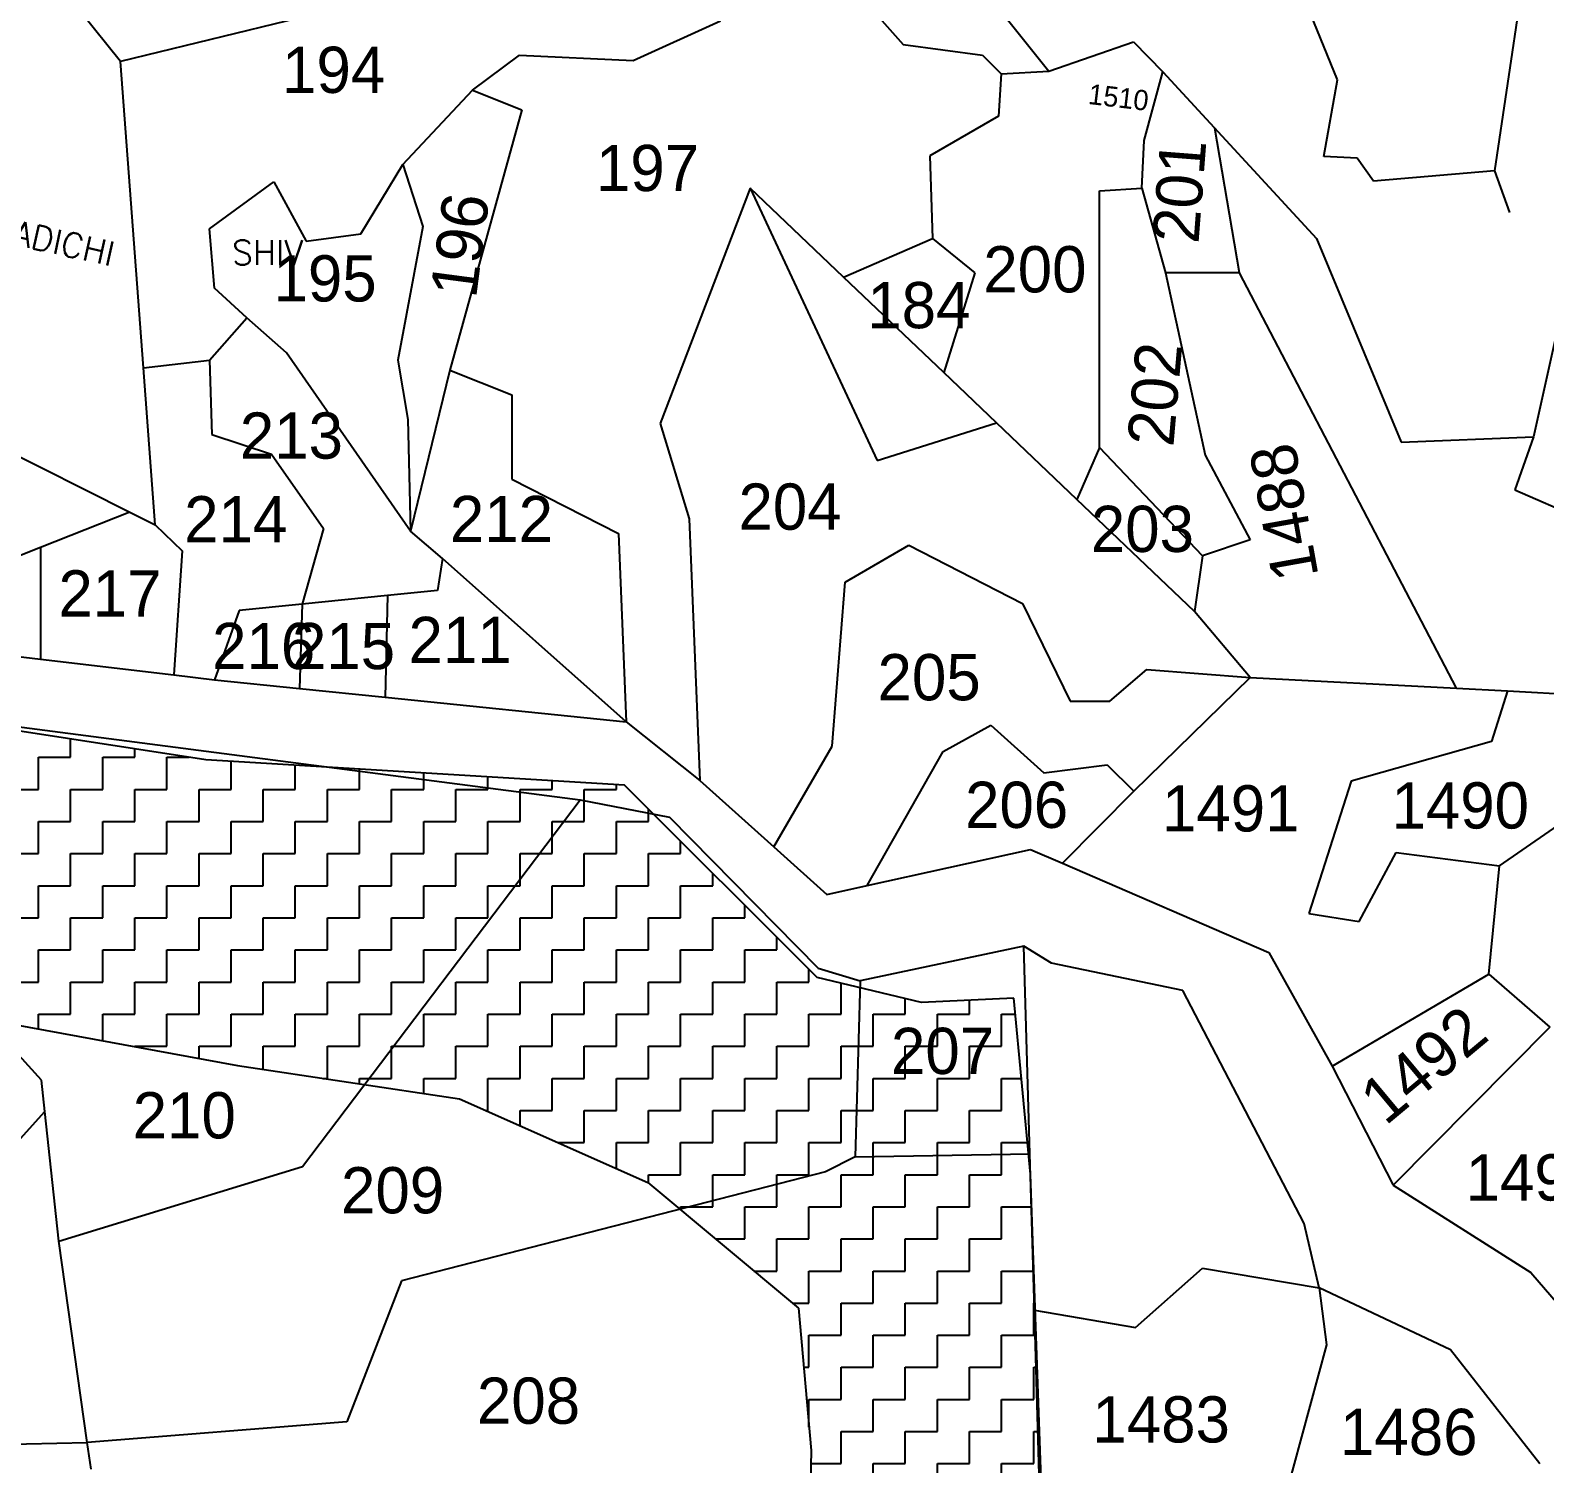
# Model space of a CAD drawing. Header units: metres. Extents: x 291362 to 296970, y 2012513 to 2016467.
# Drawn here: x 293212 to 293513, y 2013972.9 to 2014257.8 of the extents above; entities that cross this region are included whole.
import ezdxf
from ezdxf.enums import TextEntityAlignment as Align

# ---------------------------------------------------------------- set-up
doc = ezdxf.new("R2010")
doc.units = ezdxf.units.M
for name, color, linetype in [('POLY_HATCH', 12, 'Continuous'), ('POLY_PARCEL', 6, 'Continuous'), ('POLY_ROAD', 30, 'Continuous'), ('TEXT_MAPOUT', 7, 'Continuous'), ('TEXT_PARCEL', 7, 'Continuous')]:
    doc.layers.add(name, color=color, linetype=linetype)
doc.styles.get("Standard").update_dxf_attribs({"font": 'simplex.shx'})
doc.styles.add('TEXT_MAP', font='')
doc.styles.get('TEXT_MAP').set_extended_font_data('Kruti Dev 050')

msp = doc.modelspace()

# ---------------------------------------------------------------- linework, layer by layer
at = {"layer": 'POLY_HATCH'}
for p, q in [((293246.87, 2014112.79), (293166.17, 2014125.27)), ((293330.07, 2014107.8), (293246.87, 2014112.79)), ((293368.35, 2014069.56), (293330.07, 2014107.8)), ((293389.14, 2014064.57), (293368.35, 2014069.56)), ((293407.45, 2014065.4), (293389.14, 2014064.57)), ((293410.78, 2014030.47), (293407.45, 2014065.4)), ((293203.26, 2014061.19), (293253.18, 2014052.04)), ((293253.18, 2014052.04), (293297.27, 2014045.39)), ((293297.27, 2014045.39), (293334.71, 2014028.76)), ((293416.03, 2013879.41), (293410.78, 2014030.47)), ((293334.71, 2014028.76), (293364.67, 2014003.81)), ((293364.67, 2014003.81), (293367.16, 2013975.54)), ((293367.16, 2013975.54), (293366.33, 2013928.98))]:
    msp.add_line(p, q, dxfattribs=at)
at = {"layer": 'POLY_HATCH', "linetype": 'Continuous'}
for p, q in [((293219.97, 2014113.31), (293219.97, 2014116.95)), ((293232.73, 2014113.31), (293232.73, 2014114.98)), ((293213.59, 2014113.31), (293219.97, 2014113.31)), ((293213.59, 2014106.92), (293213.59, 2014113.31)), ((293226.35, 2014113.31), (293232.73, 2014113.31)), ((293226.35, 2014106.92), (293226.35, 2014113.31)), ((293239.12, 2014113.31), (293243.57, 2014113.31)), ((293239.12, 2014106.92), (293239.12, 2014113.31)), ((293251.88, 2014106.92), (293251.88, 2014112.49)), ((293264.64, 2014106.92), (293264.64, 2014111.73)), ((293277.41, 2014106.92), (293277.41, 2014110.96)), ((293290.17, 2014106.92), (293290.17, 2014110.2)), ((293302.93, 2014106.92), (293302.93, 2014109.43)), ((293315.7, 2014106.92), (293315.7, 2014108.67)), ((293207.21, 2014106.92), (293213.59, 2014106.92)), ((293219.97, 2014106.92), (293226.35, 2014106.92)), ((293219.97, 2014100.54), (293219.97, 2014106.92)), ((293232.73, 2014106.92), (293239.12, 2014106.92)), ((293232.73, 2014100.54), (293232.73, 2014106.92)), ((293245.5, 2014106.92), (293251.88, 2014106.92)), ((293245.5, 2014100.54), (293245.5, 2014106.92)), ((293258.26, 2014106.92), (293264.64, 2014106.92)), ((293258.26, 2014100.54), (293258.26, 2014106.92)), ((293271.02, 2014106.92), (293277.41, 2014106.92)), ((293271.02, 2014100.54), (293271.02, 2014106.92)), ((293283.79, 2014106.92), (293290.17, 2014106.92)), ((293283.79, 2014100.54), (293283.79, 2014106.92)), ((293296.55, 2014106.92), (293302.93, 2014106.92)), ((293296.55, 2014100.54), (293296.55, 2014106.92)), ((293309.32, 2014106.92), (293315.7, 2014106.92)), ((293309.32, 2014100.54), (293309.32, 2014106.92)), ((293322.08, 2014106.92), (293328.46, 2014106.92)), ((293322.08, 2014100.54), (293322.08, 2014106.92)), ((293328.46, 2014106.92), (293328.46, 2014107.9)), ((293334.84, 2014100.54), (293334.84, 2014103.04)), ((293213.59, 2014100.54), (293219.97, 2014100.54)), ((293213.59, 2014094.16), (293213.59, 2014100.54)), ((293226.35, 2014100.54), (293232.73, 2014100.54)), ((293226.35, 2014094.16), (293226.35, 2014100.54)), ((293239.12, 2014100.54), (293245.5, 2014100.54)), ((293239.12, 2014094.16), (293239.12, 2014100.54)), ((293251.88, 2014100.54), (293258.26, 2014100.54)), ((293251.88, 2014094.16), (293251.88, 2014100.54)), ((293264.64, 2014100.54), (293271.02, 2014100.54)), ((293264.64, 2014094.16), (293264.64, 2014100.54)), ((293277.41, 2014100.54), (293283.79, 2014100.54)), ((293277.41, 2014094.16), (293277.41, 2014100.54)), ((293290.17, 2014100.54), (293296.55, 2014100.54)), ((293290.17, 2014094.16), (293290.17, 2014100.54)), ((293302.93, 2014100.54), (293309.32, 2014100.54)), ((293302.93, 2014094.16), (293302.93, 2014100.54)), ((293315.7, 2014100.54), (293322.08, 2014100.54)), ((293315.7, 2014094.16), (293315.7, 2014100.54)), ((293328.46, 2014100.54), (293334.84, 2014100.54)), ((293328.46, 2014094.16), (293328.46, 2014100.54)), ((293341.23, 2014094.16), (293341.23, 2014096.66)), ((293207.21, 2014094.16), (293213.59, 2014094.16)), ((293219.97, 2014094.16), (293226.35, 2014094.16)), ((293219.97, 2014087.78), (293219.97, 2014094.16)), ((293232.73, 2014094.16), (293239.12, 2014094.16)), ((293232.73, 2014087.78), (293232.73, 2014094.16)), ((293245.5, 2014094.16), (293251.88, 2014094.16)), ((293245.5, 2014087.78), (293245.5, 2014094.16)), ((293258.26, 2014094.16), (293264.64, 2014094.16)), ((293258.26, 2014087.78), (293258.26, 2014094.16)), ((293271.02, 2014094.16), (293277.41, 2014094.16)), ((293271.02, 2014087.78), (293271.02, 2014094.16)), ((293283.79, 2014094.16), (293290.17, 2014094.16)), ((293283.79, 2014087.78), (293283.79, 2014094.16)), ((293296.55, 2014094.16), (293302.93, 2014094.16)), ((293296.55, 2014087.78), (293296.55, 2014094.16)), ((293309.32, 2014094.16), (293315.7, 2014094.16)), ((293309.32, 2014087.78), (293309.32, 2014094.16)), ((293322.08, 2014094.16), (293328.46, 2014094.16)), ((293322.08, 2014087.78), (293322.08, 2014094.16)), ((293334.84, 2014094.16), (293341.23, 2014094.16)), ((293334.84, 2014087.78), (293334.84, 2014094.16)), ((293213.59, 2014087.78), (293219.97, 2014087.78)), ((293213.59, 2014081.4), (293213.59, 2014087.78)), ((293226.35, 2014087.78), (293232.73, 2014087.78)), ((293226.35, 2014081.4), (293226.35, 2014087.78)), ((293239.12, 2014087.78), (293245.5, 2014087.78)), ((293239.12, 2014081.4), (293239.12, 2014087.78)), ((293251.88, 2014087.78), (293258.26, 2014087.78)), ((293251.88, 2014081.4), (293251.88, 2014087.78)), ((293264.64, 2014087.78), (293271.02, 2014087.78)), ((293264.64, 2014081.4), (293264.64, 2014087.78)), ((293277.41, 2014087.78), (293283.79, 2014087.78)), ((293277.41, 2014081.4), (293277.41, 2014087.78)), ((293290.17, 2014087.78), (293296.55, 2014087.78)), ((293290.17, 2014081.4), (293290.17, 2014087.78)), ((293302.93, 2014087.78), (293309.32, 2014087.78)), ((293302.93, 2014081.4), (293302.93, 2014087.78)), ((293315.7, 2014087.78), (293322.08, 2014087.78)), ((293315.7, 2014081.4), (293315.7, 2014087.78)), ((293328.46, 2014087.78), (293334.84, 2014087.78)), ((293328.46, 2014081.4), (293328.46, 2014087.78)), ((293341.23, 2014087.78), (293347.61, 2014087.78)), ((293341.23, 2014081.4), (293341.23, 2014087.78)), ((293347.61, 2014087.78), (293347.61, 2014090.28)), ((293353.99, 2014081.4), (293353.99, 2014083.9)), ((293207.21, 2014081.4), (293213.59, 2014081.4)), ((293219.97, 2014081.4), (293226.35, 2014081.4)), ((293219.97, 2014075.01), (293219.97, 2014081.4)), ((293232.73, 2014081.4), (293239.12, 2014081.4)), ((293232.73, 2014075.01), (293232.73, 2014081.4)), ((293245.5, 2014081.4), (293251.88, 2014081.4)), ((293245.5, 2014075.01), (293245.5, 2014081.4)), ((293258.26, 2014081.4), (293264.64, 2014081.4)), ((293258.26, 2014075.01), (293258.26, 2014081.4)), ((293271.02, 2014081.4), (293277.41, 2014081.4)), ((293271.02, 2014075.01), (293271.02, 2014081.4)), ((293283.79, 2014081.4), (293290.17, 2014081.4)), ((293283.79, 2014075.01), (293283.79, 2014081.4)), ((293296.55, 2014081.4), (293302.93, 2014081.4)), ((293296.55, 2014075.01), (293296.55, 2014081.4)), ((293309.32, 2014081.4), (293315.7, 2014081.4)), ((293309.32, 2014075.01), (293309.32, 2014081.4)), ((293322.08, 2014081.4), (293328.46, 2014081.4)), ((293322.08, 2014075.01), (293322.08, 2014081.4)), ((293334.84, 2014081.4), (293341.23, 2014081.4)), ((293334.84, 2014075.01), (293334.84, 2014081.4)), ((293347.61, 2014081.4), (293353.99, 2014081.4)), ((293347.61, 2014075.01), (293347.61, 2014081.4)), ((293360.37, 2014075.01), (293360.37, 2014077.52)), ((293213.59, 2014075.01), (293219.97, 2014075.01)), ((293213.59, 2014068.63), (293213.59, 2014075.01)), ((293226.35, 2014075.01), (293232.73, 2014075.01)), ((293226.35, 2014068.63), (293226.35, 2014075.01)), ((293239.12, 2014075.01), (293245.5, 2014075.01)), ((293239.12, 2014068.63), (293239.12, 2014075.01)), ((293251.88, 2014075.01), (293258.26, 2014075.01)), ((293251.88, 2014068.63), (293251.88, 2014075.01)), ((293264.64, 2014075.01), (293271.02, 2014075.01)), ((293264.64, 2014068.63), (293264.64, 2014075.01)), ((293277.41, 2014075.01), (293283.79, 2014075.01)), ((293277.41, 2014068.63), (293277.41, 2014075.01)), ((293290.17, 2014075.01), (293296.55, 2014075.01)), ((293290.17, 2014068.63), (293290.17, 2014075.01)), ((293302.93, 2014075.01), (293309.32, 2014075.01)), ((293302.93, 2014068.63), (293302.93, 2014075.01)), ((293315.7, 2014075.01), (293322.08, 2014075.01)), ((293315.7, 2014068.63), (293315.7, 2014075.01)), ((293328.46, 2014075.01), (293334.84, 2014075.01)), ((293328.46, 2014068.63), (293328.46, 2014075.01)), ((293341.23, 2014075.01), (293347.61, 2014075.01)), ((293341.23, 2014068.63), (293341.23, 2014075.01)), ((293353.99, 2014075.01), (293360.37, 2014075.01)), ((293353.99, 2014068.63), (293353.99, 2014075.01)), ((293366.75, 2014068.63), (293366.75, 2014071.15)), ((293207.21, 2014068.63), (293213.59, 2014068.63)), ((293219.97, 2014068.63), (293226.35, 2014068.63)), ((293219.97, 2014062.25), (293219.97, 2014068.63)), ((293232.73, 2014068.63), (293239.12, 2014068.63)), ((293232.73, 2014062.25), (293232.73, 2014068.63)), ((293245.5, 2014068.63), (293251.88, 2014068.63)), ((293245.5, 2014062.25), (293245.5, 2014068.63)), ((293258.26, 2014068.63), (293264.64, 2014068.63)), ((293258.26, 2014062.25), (293258.26, 2014068.63)), ((293271.02, 2014068.63), (293277.41, 2014068.63)), ((293271.02, 2014062.25), (293271.02, 2014068.63)), ((293283.79, 2014068.63), (293290.17, 2014068.63)), ((293283.79, 2014062.25), (293283.79, 2014068.63)), ((293296.55, 2014068.63), (293302.93, 2014068.63)), ((293296.55, 2014062.25), (293296.55, 2014068.63)), ((293309.32, 2014068.63), (293315.7, 2014068.63)), ((293309.32, 2014062.25), (293309.32, 2014068.63)), ((293322.08, 2014068.63), (293328.46, 2014068.63)), ((293322.08, 2014062.25), (293322.08, 2014068.63)), ((293334.84, 2014068.63), (293341.23, 2014068.63)), ((293334.84, 2014062.25), (293334.84, 2014068.63)), ((293347.61, 2014068.63), (293353.99, 2014068.63)), ((293347.61, 2014062.25), (293347.61, 2014068.63)), ((293360.37, 2014068.63), (293366.75, 2014068.63)), ((293360.37, 2014062.25), (293360.37, 2014068.63)), ((293373.14, 2014063.31), (293373.14, 2014068.41)), ((293385.9, 2014062.25), (293385.9, 2014065.34)), ((293398.66, 2014062.25), (293398.66, 2014065)), ((293213.59, 2014062.25), (293219.97, 2014062.25)), ((293213.59, 2014059.29), (293213.59, 2014062.25)), ((293226.35, 2014062.25), (293232.73, 2014062.25)), ((293226.35, 2014056.95), (293226.35, 2014062.25)), ((293239.12, 2014062.25), (293245.5, 2014062.25)), ((293239.12, 2014055.87), (293239.12, 2014062.25)), ((293251.88, 2014062.25), (293258.26, 2014062.25)), ((293251.88, 2014055.87), (293251.88, 2014062.25)), ((293264.64, 2014062.25), (293271.02, 2014062.25)), ((293264.64, 2014055.87), (293264.64, 2014062.25)), ((293277.41, 2014062.25), (293283.79, 2014062.25)), ((293277.41, 2014055.87), (293277.41, 2014062.25)), ((293290.17, 2014062.25), (293296.55, 2014062.25)), ((293290.17, 2014055.87), (293290.17, 2014062.25)), ((293302.93, 2014062.25), (293309.32, 2014062.25)), ((293302.93, 2014055.87), (293302.93, 2014062.25)), ((293315.7, 2014062.25), (293322.08, 2014062.25)), ((293315.7, 2014055.87), (293315.7, 2014062.25)), ((293328.46, 2014062.25), (293334.84, 2014062.25)), ((293328.46, 2014055.87), (293328.46, 2014062.25)), ((293341.23, 2014062.25), (293347.61, 2014062.25)), ((293341.23, 2014055.87), (293341.23, 2014062.25)), ((293353.99, 2014062.25), (293360.37, 2014062.25)), ((293353.99, 2014055.87), (293353.99, 2014062.25)), ((293366.75, 2014062.25), (293371.09, 2014062.25)), ((293366.75, 2014060.01), (293366.75, 2014062.25)), ((293371.09, 2014062.25), (293373.14, 2014062.25)), ((293373.14, 2014062.25), (293373.14, 2014063.31)), ((293379.52, 2014062.25), (293385.9, 2014062.25)), ((293379.52, 2014055.87), (293379.52, 2014062.25)), ((293392.28, 2014062.25), (293398.66, 2014062.25)), ((293392.28, 2014055.87), (293392.28, 2014062.25)), ((293405.05, 2014062.25), (293407.75, 2014062.25)), ((293405.05, 2014055.87), (293405.05, 2014062.25)), ((293366.75, 2014055.87), (293366.75, 2014060.01)), ((293232.73, 2014055.87), (293239.12, 2014055.87)), ((293232.73, 2014055.78), (293232.73, 2014055.87)), ((293245.5, 2014055.87), (293251.88, 2014055.87)), ((293245.5, 2014053.45), (293245.5, 2014055.87)), ((293258.26, 2014055.87), (293264.64, 2014055.87)), ((293258.26, 2014051.27), (293258.26, 2014055.87)), ((293271.02, 2014055.87), (293277.41, 2014055.87)), ((293271.02, 2014049.49), (293271.02, 2014055.87)), ((293283.79, 2014055.87), (293290.17, 2014055.87)), ((293283.79, 2014049.49), (293283.79, 2014055.87)), ((293296.55, 2014055.87), (293302.93, 2014055.87)), ((293296.55, 2014049.49), (293296.55, 2014055.87)), ((293309.32, 2014055.87), (293315.7, 2014055.87)), ((293309.32, 2014049.49), (293309.32, 2014055.87)), ((293322.08, 2014055.87), (293328.46, 2014055.87)), ((293322.08, 2014049.49), (293322.08, 2014055.87)), ((293334.84, 2014055.87), (293341.23, 2014055.87)), ((293334.84, 2014049.49), (293334.84, 2014055.87)), ((293347.61, 2014055.87), (293353.99, 2014055.87)), ((293347.61, 2014050.1), (293347.61, 2014055.87)), ((293360.37, 2014055.87), (293366.75, 2014055.87)), ((293360.37, 2014049.49), (293360.37, 2014055.87)), ((293373.14, 2014055.87), (293379.52, 2014055.87)), ((293373.14, 2014049.49), (293373.14, 2014055.87)), ((293385.9, 2014055.87), (293392.28, 2014055.87)), ((293385.9, 2014049.49), (293385.9, 2014055.87)), ((293398.66, 2014055.87), (293405.05, 2014055.87)), ((293398.66, 2014049.49), (293398.66, 2014055.87)), ((293270.1, 2014049.49), (293271.02, 2014049.49)), ((293277.41, 2014049.49), (293283.79, 2014049.49)), ((293277.41, 2014048.38), (293277.41, 2014049.49)), ((293290.17, 2014049.49), (293296.55, 2014049.49)), ((293290.17, 2014046.46), (293290.17, 2014049.49)), ((293302.93, 2014049.49), (293309.32, 2014049.49)), ((293302.93, 2014043.1), (293302.93, 2014049.49)), ((293315.7, 2014049.49), (293322.08, 2014049.49)), ((293315.7, 2014043.1), (293315.7, 2014049.49)), ((293328.46, 2014049.49), (293334.84, 2014049.49)), ((293328.46, 2014043.1), (293328.46, 2014049.49)), ((293341.23, 2014049.49), (293346.43, 2014049.49)), ((293341.23, 2014046.79), (293341.23, 2014049.49)), ((293346.43, 2014049.49), (293347.61, 2014049.49)), ((293347.61, 2014049.49), (293347.61, 2014050.1)), ((293353.99, 2014049.49), (293360.37, 2014049.49)), ((293353.99, 2014043.1), (293353.99, 2014049.49)), ((293366.75, 2014049.49), (293373.14, 2014049.49)), ((293366.75, 2014043.1), (293366.75, 2014049.49)), ((293379.52, 2014049.49), (293385.9, 2014049.49)), ((293379.52, 2014043.1), (293379.52, 2014049.49)), ((293392.28, 2014049.49), (293398.66, 2014049.49)), ((293392.28, 2014043.1), (293392.28, 2014049.49)), ((293405.05, 2014049.49), (293408.97, 2014049.49)), ((293405.05, 2014043.1), (293405.05, 2014049.49)), ((293341.23, 2014043.1), (293341.23, 2014046.79)), ((293302.41, 2014043.1), (293302.93, 2014043.1)), ((293309.32, 2014043.1), (293315.7, 2014043.1)), ((293309.32, 2014040.04), (293309.32, 2014043.1)), ((293322.08, 2014043.1), (293328.46, 2014043.1)), ((293322.08, 2014036.88), (293322.08, 2014043.1)), ((293334.84, 2014043.1), (293341.23, 2014043.1)), ((293334.84, 2014036.72), (293334.84, 2014043.1)), ((293347.61, 2014043.1), (293353.99, 2014043.1)), ((293347.61, 2014036.72), (293347.61, 2014043.1)), ((293360.37, 2014043.1), (293366.75, 2014043.1)), ((293360.37, 2014036.72), (293360.37, 2014043.1)), ((293373.14, 2014043.1), (293379.52, 2014043.1)), ((293373.14, 2014036.72), (293373.14, 2014043.1)), ((293385.9, 2014043.1), (293392.28, 2014043.1)), ((293385.9, 2014036.72), (293385.9, 2014043.1)), ((293398.66, 2014043.1), (293405.05, 2014043.1)), ((293398.66, 2014036.72), (293398.66, 2014043.1)), ((293316.78, 2014036.72), (293321.77, 2014036.72)), ((293321.77, 2014036.72), (293322.08, 2014036.72)), ((293322.08, 2014036.72), (293322.08, 2014036.88)), ((293328.46, 2014036.72), (293334.84, 2014036.72)), ((293328.46, 2014031.53), (293328.46, 2014036.72)), ((293341.23, 2014036.72), (293347.61, 2014036.72)), ((293341.23, 2014030.34), (293341.23, 2014036.72)), ((293353.99, 2014036.72), (293360.37, 2014036.72)), ((293353.99, 2014030.34), (293353.99, 2014036.72)), ((293366.75, 2014036.72), (293373.14, 2014036.72)), ((293366.75, 2014030.34), (293366.75, 2014036.72)), ((293379.52, 2014036.72), (293385.9, 2014036.72)), ((293379.52, 2014030.34), (293379.52, 2014036.72)), ((293392.28, 2014036.72), (293398.66, 2014036.72)), ((293392.28, 2014030.34), (293392.28, 2014036.72)), ((293405.05, 2014036.72), (293410.18, 2014036.72)), ((293405.05, 2014030.34), (293405.05, 2014036.72)), ((293334.84, 2014030.34), (293341.23, 2014030.34)), ((293334.84, 2014028.65), (293334.84, 2014030.34)), ((293347.61, 2014030.34), (293353.99, 2014030.34)), ((293347.61, 2014023.96), (293347.61, 2014030.34)), ((293360.37, 2014030.34), (293366.75, 2014030.34)), ((293360.37, 2014023.96), (293360.37, 2014030.34)), ((293373.14, 2014030.34), (293379.52, 2014030.34)), ((293373.14, 2014023.96), (293373.14, 2014030.34)), ((293385.9, 2014030.34), (293392.28, 2014030.34)), ((293385.9, 2014023.96), (293385.9, 2014030.34)), ((293398.66, 2014030.34), (293405.05, 2014030.34)), ((293398.66, 2014023.96), (293398.66, 2014030.34)), ((293341.23, 2014023.96), (293347.61, 2014023.96)), ((293341.23, 2014023.33), (293341.23, 2014023.96)), ((293353.99, 2014023.96), (293360.37, 2014023.96)), ((293353.99, 2014017.58), (293353.99, 2014023.96)), ((293366.75, 2014023.96), (293373.14, 2014023.96)), ((293366.75, 2014017.58), (293366.75, 2014023.96)), ((293379.52, 2014023.96), (293385.9, 2014023.96)), ((293379.52, 2014017.58), (293379.52, 2014023.96)), ((293392.28, 2014023.96), (293398.66, 2014023.96)), ((293392.28, 2014017.58), (293392.28, 2014023.96)), ((293405.05, 2014023.96), (293411, 2014023.96)), ((293405.05, 2014017.58), (293405.05, 2014023.96)), ((293348.14, 2014017.58), (293353.99, 2014017.58)), ((293360.37, 2014017.58), (293366.75, 2014017.58)), ((293360.37, 2014011.19), (293360.37, 2014017.58)), ((293373.14, 2014017.58), (293379.52, 2014017.58)), ((293373.14, 2014011.19), (293373.14, 2014017.58)), ((293385.9, 2014017.58), (293392.28, 2014017.58)), ((293385.9, 2014011.19), (293385.9, 2014017.58)), ((293398.66, 2014017.58), (293405.05, 2014017.58)), ((293398.66, 2014011.19), (293398.66, 2014017.58)), ((293355.8, 2014011.19), (293360.37, 2014011.19)), ((293366.75, 2014011.19), (293373.14, 2014011.19)), ((293366.75, 2014004.81), (293366.75, 2014011.19)), ((293379.52, 2014011.19), (293385.9, 2014011.19)), ((293379.52, 2014004.81), (293379.52, 2014011.19)), ((293392.28, 2014011.19), (293398.66, 2014011.19)), ((293392.28, 2014004.81), (293392.28, 2014011.19)), ((293405.05, 2014011.19), (293411.43, 2014011.19)), ((293405.05, 2014004.81), (293405.05, 2014011.19)), ((293411.43, 2014011.19), (293411.43, 2014011.77)), ((293363.46, 2014004.81), (293366.75, 2014004.81)), ((293373.14, 2014004.81), (293379.52, 2014004.81)), ((293373.14, 2013998.43), (293373.14, 2014004.81)), ((293385.9, 2014004.81), (293392.28, 2014004.81)), ((293385.9, 2013998.43), (293385.9, 2014004.81)), ((293398.66, 2014004.81), (293405.05, 2014004.81)), ((293398.66, 2013998.43), (293398.66, 2014004.81)), ((293411.43, 2014004.81), (293411.67, 2014004.81)), ((293411.43, 2013998.43), (293411.43, 2014004.81)), ((293366.75, 2013998.43), (293373.14, 2013998.43)), ((293366.75, 2013992.05), (293366.75, 2013998.43)), ((293379.52, 2013998.43), (293385.9, 2013998.43)), ((293379.52, 2013992.05), (293379.52, 2013998.43)), ((293392.28, 2013998.43), (293398.66, 2013998.43)), ((293392.28, 2013992.05), (293392.28, 2013998.43)), ((293405.05, 2013998.43), (293411.43, 2013998.43)), ((293405.05, 2013992.05), (293405.05, 2013998.43)), ((293365.7, 2013992.05), (293366.75, 2013992.05)), ((293373.14, 2013992.05), (293379.52, 2013992.05)), ((293373.14, 2013985.67), (293373.14, 2013992.05)), ((293385.9, 2013992.05), (293392.28, 2013992.05)), ((293385.9, 2013985.67), (293385.9, 2013992.05)), ((293398.66, 2013992.05), (293405.05, 2013992.05)), ((293398.66, 2013985.67), (293398.66, 2013992.05)), ((293411.43, 2013992.05), (293412.11, 2013992.05)), ((293411.43, 2013985.67), (293411.43, 2013992.05)), ((293366.75, 2013985.67), (293373.14, 2013985.67)), ((293366.75, 2013980.17), (293366.75, 2013985.67)), ((293379.52, 2013985.67), (293385.9, 2013985.67)), ((293379.52, 2013979.28), (293379.52, 2013985.67)), ((293392.28, 2013985.67), (293398.66, 2013985.67)), ((293392.28, 2013979.28), (293392.28, 2013985.67)), ((293405.05, 2013985.67), (293411.43, 2013985.67)), ((293405.05, 2013979.28), (293405.05, 2013985.67)), ((293373.14, 2013979.28), (293379.52, 2013979.28)), ((293373.14, 2013972.9), (293373.14, 2013979.28)), ((293385.9, 2013979.28), (293392.28, 2013979.28)), ((293385.9, 2013972.9), (293385.9, 2013979.28)), ((293398.66, 2013979.28), (293405.05, 2013979.28)), ((293398.66, 2013972.9), (293398.66, 2013979.28)), ((293411.43, 2013979.28), (293412.56, 2013979.28)), ((293411.43, 2013972.9), (293411.43, 2013979.28)), ((293367.12, 2013972.9), (293373.14, 2013972.9)), ((293379.52, 2013972.9), (293385.9, 2013972.9)), ((293379.52, 2013966.52), (293379.52, 2013972.9)), ((293392.28, 2013972.9), (293398.66, 2013972.9)), ((293392.28, 2013966.52), (293392.28, 2013972.9)), ((293405.05, 2013972.9), (293411.43, 2013972.9)), ((293405.05, 2013966.52), (293405.05, 2013972.9))]:
    msp.add_line(p, q, dxfattribs=at)
at = {"layer": 'POLY_PARCEL'}
for p, q in [((293342.73, 2014279.19), (293229.88, 2014251.61)), ((293395.49, 2014273.39), (293414.43, 2014249.73)), ((293372.87, 2014269.18), (293385.49, 2014254.98)), ((293471.8, 2014247.98), (293463.18, 2014269.28)), ((293508.67, 2014268.08), (293503.05, 2014229.91)), ((293229.88, 2014251.61), (293221.99, 2014261.46)), ((293331.83, 2014251.83), (293349.19, 2014259.72)), ((293385.49, 2014254.98), (293401.27, 2014252.88)), ((293414.43, 2014249.73), (293431.26, 2014255.51)), ((293431.26, 2014255.51), (293437.09, 2014249.57)), ((293234.44, 2014190.73), (293229.88, 2014251.61)), ((293299.83, 2014245.95), (293309.21, 2014252.88)), ((293309.21, 2014252.88), (293331.83, 2014251.83)), ((293401.27, 2014252.88), (293404.96, 2014249.2)), ((293404.96, 2014249.2), (293404.43, 2014240.79)), ((293404.96, 2014249.2), (293414.43, 2014249.73)), ((293433.41, 2014235.9), (293437.09, 2014249.57)), ((293437.09, 2014249.57), (293467.61, 2014216.45)), ((293469.11, 2014232.76), (293471.8, 2014247.98)), ((293286.03, 2014231.18), (293299.83, 2014245.95)), ((293299.83, 2014245.95), (293309.69, 2014242.01)), ((293309.69, 2014242.01), (293295.39, 2014190.3)), ((293404.43, 2014240.79), (293390.75, 2014232.9)), ((293452.35, 2014209.61), (293447.43, 2014238.35)), ((293432.89, 2014226.44), (293433.41, 2014235.9)), ((293390.75, 2014232.9), (293391.33, 2014216.45)), ((293475.73, 2014232.42), (293469.11, 2014232.76)), ((293478.96, 2014227.82), (293475.73, 2014232.42)), ((293277.65, 2014217.39), (293286.03, 2014231.18)), ((293286.03, 2014231.18), (293289.97, 2014218.86)), ((293503.05, 2014229.91), (293478.96, 2014227.82)), ((293503.05, 2014229.91), (293505.97, 2014221.61)), ((293247.59, 2014218.37), (293260.4, 2014227.73)), ((293260.4, 2014227.73), (293266.81, 2014215.91)), ((293355.03, 2014226.44), (293337.14, 2014179.65)), ((293355.03, 2014226.44), (293380.28, 2014172.29)), ((293373.63, 2014208.73), (293355.03, 2014226.44)), ((293424.47, 2014225.91), (293432.89, 2014226.44)), ((293432.89, 2014226.44), (293437.62, 2014209.61)), ((293424.47, 2014174.91), (293424.47, 2014225.91)), ((293248.58, 2014206.55), (293247.59, 2014218.37)), ((293266.81, 2014215.91), (293277.65, 2014217.39)), ((293289.97, 2014218.86), (293285.04, 2014192.27)), ((293520.21, 2014219.6), (293510.74, 2014177.02)), ((293373.63, 2014208.73), (293391.33, 2014216.45)), ((293391.33, 2014216.45), (293399.74, 2014209.61)), ((293467.61, 2014216.45), (293484.44, 2014175.97)), ((293393.54, 2014189.78), (293373.63, 2014208.73)), ((293399.74, 2014209.61), (293393.54, 2014189.78)), ((293452.35, 2014209.61), (293437.62, 2014209.61)), ((293437.62, 2014209.61), (293445.51, 2014173.34)), ((293495.49, 2014127.07), (293452.35, 2014209.61)), ((293254.98, 2014200.64), (293248.58, 2014206.55)), ((293247.59, 2014192.27), (293254.98, 2014200.64)), ((293262.87, 2014193.74), (293254.98, 2014200.64)), ((293165.32, 2014195.46), (293231.73, 2014162.04)), ((293287.51, 2014158.28), (293262.87, 2014193.74)), ((293234.44, 2014190.73), (293247.59, 2014192.27)), ((293236.78, 2014159.5), (293234.44, 2014190.73)), ((293247.59, 2014192.27), (293248.08, 2014177.49)), ((293285.04, 2014192.27), (293287.02, 2014180.45)), ((293295.39, 2014190.3), (293287.51, 2014158.28)), ((293295.39, 2014190.3), (293307.71, 2014185.37)), ((293404.05, 2014179.78), (293393.54, 2014189.78)), ((293307.71, 2014185.37), (293307.71, 2014168.62)), ((293287.02, 2014180.45), (293287.51, 2014158.28)), ((293337.14, 2014179.65), (293342.93, 2014160.72)), ((293380.28, 2014172.29), (293404.05, 2014179.78)), ((293420.01, 2014164.58), (293404.05, 2014179.78)), ((293248.08, 2014177.49), (293259.91, 2014173.55)), ((293424.47, 2014174.91), (293420.01, 2014164.58)), ((293444.99, 2014153.36), (293424.47, 2014174.91)), ((293484.44, 2014175.97), (293510.74, 2014177.02)), ((293510.74, 2014177.02), (293507.06, 2014166.5)), ((293259.91, 2014173.55), (293270.26, 2014158.77)), ((293445.51, 2014173.34), (293454.45, 2014156.51)), ((293307.71, 2014168.62), (293328.91, 2014157.79)), ((293507.06, 2014166.5), (293528.63, 2014157.04)), ((293443.41, 2014142.32), (293420.01, 2014164.58)), ((293231.73, 2014162.04), (293214, 2014155.03)), ((293231.73, 2014162.04), (293236.78, 2014159.5)), ((293342.93, 2014160.72), (293345.03, 2014108.67)), ((293236.78, 2014159.5), (293242.17, 2014154.34)), ((293270.26, 2014158.77), (293266, 2014143.77)), ((293293.92, 2014152.86), (293287.51, 2014158.28)), ((293328.91, 2014157.79), (293330.38, 2014120.35)), ((293214, 2014155.03), (293170.69, 2014137.91)), ((293214, 2014155.03), (293213.98, 2014132.81)), ((293242.17, 2014154.34), (293240.51, 2014129.68)), ((293373.97, 2014148.1), (293386.59, 2014155.46)), ((293386.59, 2014155.46), (293409.21, 2014143.89)), ((293454.45, 2014156.51), (293444.99, 2014153.36)), ((293293.92, 2014152.86), (293292.93, 2014146.46)), ((293330.38, 2014120.35), (293293.92, 2014152.86)), ((293444.99, 2014153.36), (293443.41, 2014142.32)), ((293371.34, 2014115.5), (293373.97, 2014148.1)), ((293282.98, 2014145.46), (293266, 2014143.77)), ((293282.98, 2014145.46), (293282.48, 2014125.26)), ((293292.93, 2014146.46), (293282.98, 2014145.46)), ((293253.5, 2014142.52), (293248.58, 2014128.73)), ((293266, 2014143.77), (293253.5, 2014142.52)), ((293266, 2014143.77), (293265.45, 2014127)), ((293409.21, 2014143.89), (293418.68, 2014124.44)), ((293454.45, 2014129.17), (293443.41, 2014142.32)), ((293170.69, 2014137.91), (293213.98, 2014132.81)), ((293213.98, 2014132.81), (293240.51, 2014129.68)), ((293240.51, 2014129.68), (293248.58, 2014128.73)), ((293426.57, 2014124.44), (293433.94, 2014130.75)), ((293433.94, 2014130.75), (293454.45, 2014129.17)), ((293248.58, 2014128.73), (293265.45, 2014127)), ((293265.45, 2014127), (293282.48, 2014125.26)), ((293431.31, 2014106.57), (293454.45, 2014129.17)), ((293454.45, 2014129.17), (293495.49, 2014127.07)), ((293495.49, 2014127.07), (293505.63, 2014126.51)), ((293418.68, 2014124.44), (293426.57, 2014124.44)), ((293505.63, 2014126.51), (293502.41, 2014116.45)), ((293505.63, 2014126.51), (293521.98, 2014125.62)), ((293393.43, 2014114.45), (293402.9, 2014119.71)), ((293402.9, 2014119.71), (293413.42, 2014110.25)), ((293359.74, 2014095.5), (293371.34, 2014115.5)), ((293502.41, 2014116.45), (293474.53, 2014108.56)), ((293378.31, 2014087.83), (293393.43, 2014114.45)), ((293413.42, 2014110.25), (293426.05, 2014111.82)), ((293426.05, 2014111.82), (293431.31, 2014106.57)), ((293474.53, 2014108.56), (293466.11, 2014082.28)), ((293431.31, 2014106.57), (293417.13, 2014092.26)), ((293266.09, 2014031.97), (293321.29, 2014104.87)), ((293503.99, 2014091.74), (293519.25, 2014102.26)), ((293476.11, 2014080.7), (293483.47, 2014094.37)), ((293483.47, 2014094.37), (293503.99, 2014091.74)), ((293501.89, 2014070.18), (293503.99, 2014091.74)), ((293214.18, 2014049.16), (293183.13, 2014083.15)), ((293466.11, 2014082.28), (293476.11, 2014080.7)), ((293410.66, 2014034.46), (293409.45, 2014075.75)), ((293470.76, 2014051.89), (293501.89, 2014070.18)), ((293501.89, 2014070.18), (293513.99, 2014059.67)), ((293376.93, 2014068.86), (293375.94, 2014033.89)), ((293513.99, 2014059.67), (293482.86, 2014028.23)), ((293214.85, 2014042.92), (293214.18, 2014049.16)), ((293191.27, 2014016.77), (293214.85, 2014042.92)), ((293217.63, 2014017.15), (293214.85, 2014042.92)), ((293375.94, 2014033.89), (293370.03, 2014030.93)), ((293375.94, 2014033.89), (293410.66, 2014034.46)), ((293411.56, 2014003.41), (293410.66, 2014034.46)), ((293217.63, 2014017.15), (293266.09, 2014031.97)), ((293370.03, 2014030.93), (293285.75, 2014009.26)), ((293223.28, 2013977.13), (293217.63, 2014017.15)), ((293285.75, 2014009.26), (293274.91, 2013981.19)), ((293431.68, 2013999.96), (293444.99, 2014011.78)), ((293444.99, 2014011.78), (293468.15, 2014007.84)), ((293468.15, 2014007.84), (293469.63, 2013996.51)), ((293411.56, 2014003.41), (293431.68, 2013999.96)), ((293412.9, 2013957.54), (293411.56, 2014003.41)), ((293469.63, 2013996.51), (293459.28, 2013958.58)), ((293274.91, 2013981.19), (293223.28, 2013977.13)), ((293201.79, 2013976.66), (293223.28, 2013977.13)), ((293224.03, 2013971.83), (293223.28, 2013977.13))]:
    msp.add_line(p, q, dxfattribs=at)
at = {"layer": 'POLY_ROAD'}
for p, q in [((293282.48, 2014125.26), (293330.38, 2014120.35)), ((293183.03, 2014122.82), (293321.29, 2014104.87)), ((293330.38, 2014120.35), (293345.03, 2014108.67)), ((293345.03, 2014108.67), (293359.74, 2014095.5)), ((293321.29, 2014104.87), (293339.03, 2014101.42)), ((293339.03, 2014101.42), (293368.6, 2014071.38)), ((293359.74, 2014095.5), (293370.28, 2014086.06)), ((293378.31, 2014087.83), (293410.79, 2014095)), ((293410.79, 2014095), (293417.13, 2014092.26)), ((293417.13, 2014092.26), (293458.14, 2014074.5)), ((293370.28, 2014086.06), (293378.31, 2014087.83)), ((293409.45, 2014075.75), (293376.93, 2014068.86)), ((293414.93, 2014072.36), (293409.45, 2014075.75)), ((293458.14, 2014074.5), (293470.76, 2014051.89)), ((293368.6, 2014071.38), (293376.93, 2014068.86)), ((293441.05, 2014066.94), (293414.93, 2014072.36)), ((293465.2, 2014020.64), (293441.05, 2014066.94)), ((293470.76, 2014051.89), (293482.86, 2014028.23)), ((293482.86, 2014028.23), (293510.22, 2014010.88)), ((293468.15, 2014007.84), (293465.2, 2014020.64)), ((293510.22, 2014010.88), (293520.01, 2013999.56)), ((293494.27, 2013995.52), (293468.15, 2014007.84)), ((293512.01, 2013972.87), (293494.27, 2013995.52))]:
    msp.add_line(p, q, dxfattribs=at)

# ---------------------------------------------------------------- texts
at = {"layer": 'TEXT_MAPOUT', "style": 'TEXT_MAP'}
msp.add_text('1510', height=4.027, rotation=353.2553, dxfattribs=at).set_placement((293428.29, 2014244.5), align=Align.MIDDLE)
at = {"layer": 'TEXT_MAPOUT'}
msp.add_text('MENDADICHI', height=4.863, rotation=347.4783, dxfattribs=at).set_placement((293190.63, 2014219.24))
msp.add_text('SHIV', height=4.863, dxfattribs=at).set_placement((293252.05, 2014211.22))
at = {"layer": 'TEXT_PARCEL', "style": 'TEXT_MAP'}
for s, p in [('194', (293272.26, 2014249.98)), ('197', (293334.65, 2014230.46)), ('200', (293411.66, 2014210.33)), ('195', (293270.56, 2014208.52)), ('184', (293388.59, 2014203.2)), ('213', (293263.86, 2014177.27)), ('204', (293362.99, 2014163.15)), ('214', (293252.8, 2014160.7)), ('212', (293305.62, 2014160.75)), ('203', (293433.03, 2014158.72)), ('217', (293227.8, 2014145.96)), ('216', (293258.35, 2014135.44)), ('215', (293274.23, 2014135.43)), ('211', (293297.4, 2014136.71)), ('205', (293390.63, 2014129.24)), ('206', (293408.03, 2014103.87)), ('1491', (293450.59, 2014103.16)), ('1490', (293496.21, 2014103.75)), ('207', (293393.3, 2014054.95)), ('210', (293242.57, 2014042.15)), ('1493', (293510.95, 2014029.8)), ('209', (293283.98, 2014027.25)), ('208', (293311, 2013985.42)), ('1483', (293436.76, 2013981.7)), ('1486', (293485.98, 2013979.21))]:
    msp.add_text(s, height=9.19, dxfattribs=at).set_placement(p, align=Align.MIDDLE)
for s, rotation, p in [('201', 85.5987, (293440.37, 2014225.86)), ('196', 82.4998, (293297.33, 2014215.14)), ('202', 85.0274, (293435.48, 2014185.5)), ('1488', 100.1813, (293461.12, 2014161.99)), ('1492', 39.7892, (293488.91, 2014052.22))]:
    msp.add_text(s, height=9.19, rotation=rotation, dxfattribs=at).set_placement(p, align=Align.MIDDLE)

doc.saveas('drawing.dxf')
